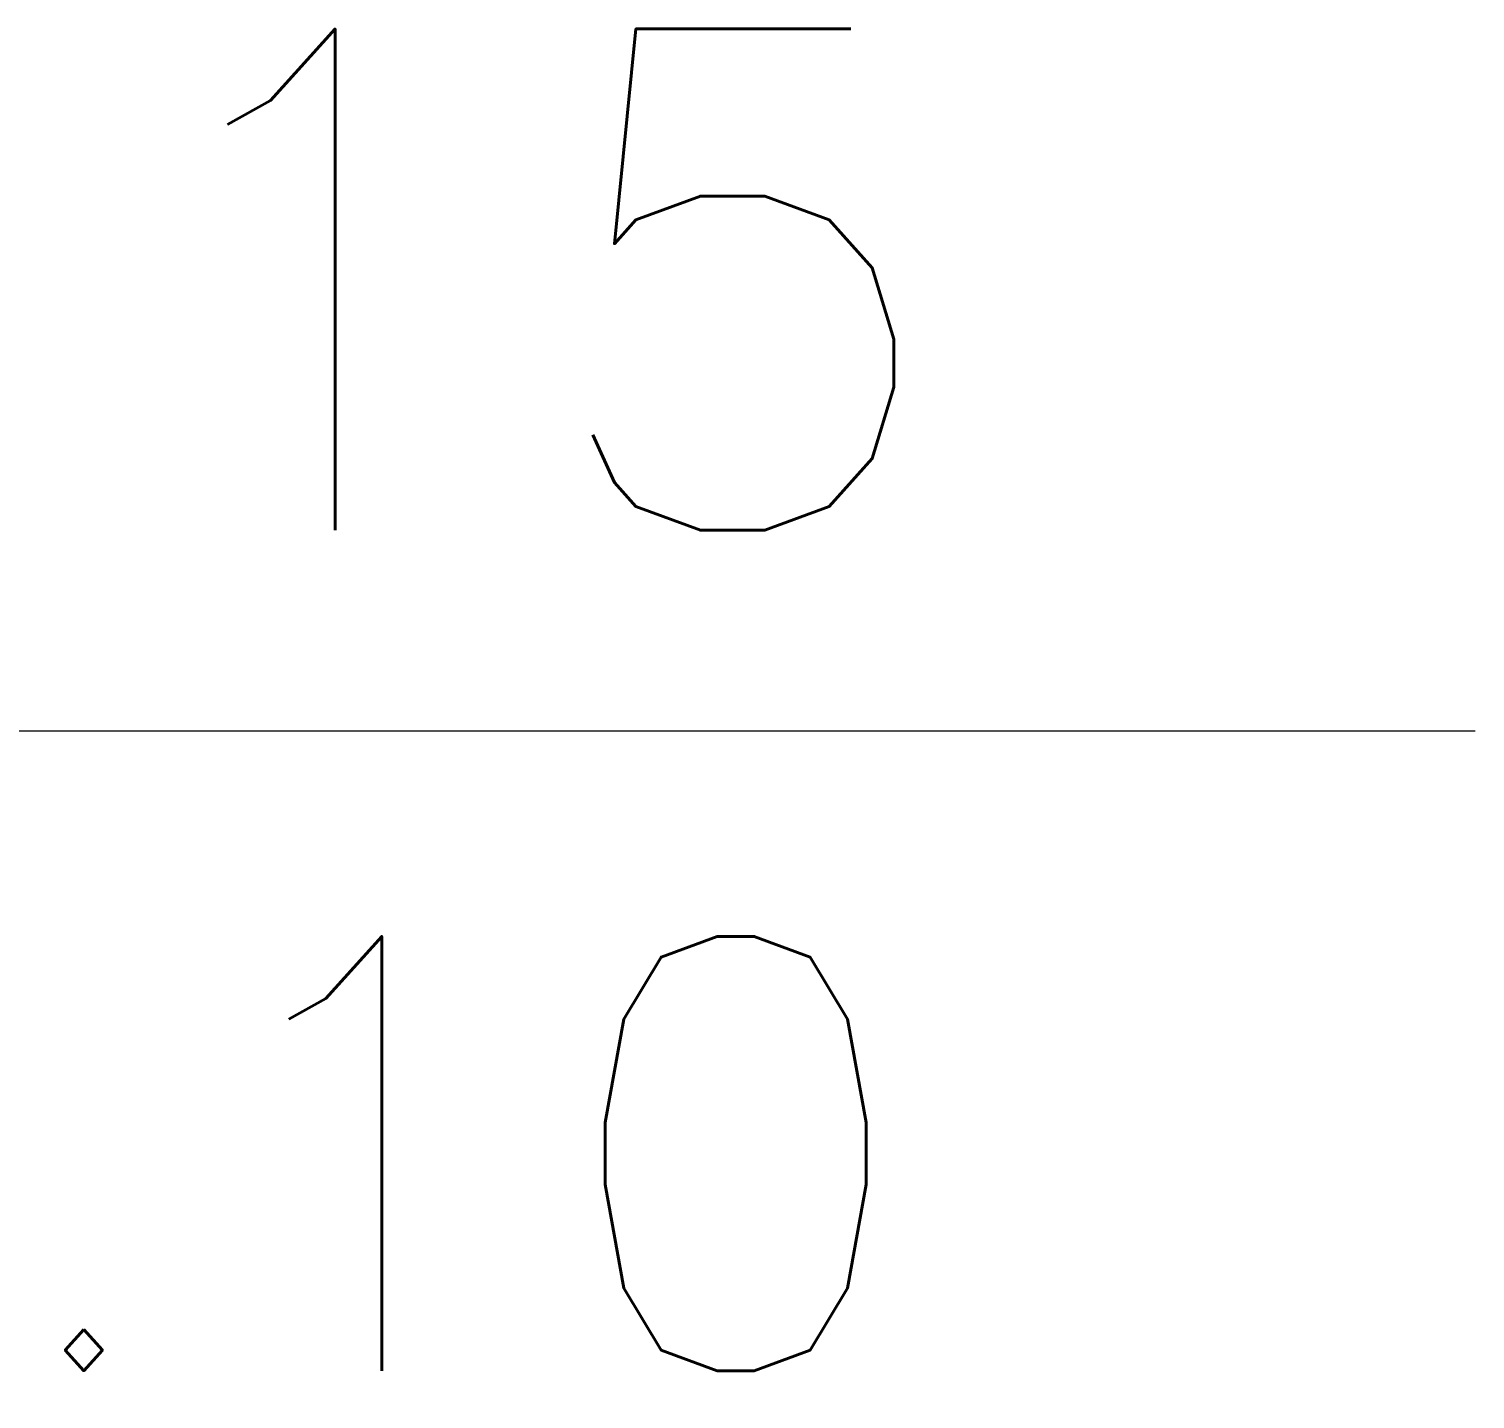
# Model space of a CAD drawing. Header units: metres. Extents: x 349703 to 349913, y 9282546 to 9282694.
# Drawn here: x 349792.7199 to 349792.9795, y 9282654.2813 to 9282654.5273 of the extents above; entities that cross this region are included whole.
import ezdxf
from ezdxf.enums import TextEntityAlignment as Align

# ---------------------------------------------------------------- set-up
doc = ezdxf.new("R2010")
doc.units = ezdxf.units.M
doc.header["$LTSCALE"] = 0.25
doc.layers.add('ARQ-FONDO', color=253, linetype='CONTINUOUS', lineweight=9)
doc.styles.add('TM-DIM', font='romans.shx')

# ---------------------------------------------------------------- blocks, each defined once
blk = doc.blocks.new('*U591')
h = blk.add_hatch(color=251)
h.paths.add_polyline_path([(0.75, -0.17243), (0.75, -0.23243), (0.81, -0.23243, 0.414214)])
h.paths.add_polyline_path([(0.75, -0.23243), (0.69, -0.23243, 0.414214), (0.75, -0.29243)])
at = {"color": 2}
for p, q in [((0.75, -0.13243), (0.75, -0.33243)), ((0.65, -0.23243), (1.65, -0.23243))]:
    blk.add_line(p, q, dxfattribs=at)
blk.add_circle((0.75, -0.23243), 0.06, dxfattribs=at)
at = {"color": 2, "style": 'TM-DIM'}
blk.add_text('COTA', height=0.065, rotation=360, dxfattribs=at).set_placement((1.00883, -0.32819), align=Align.CENTER)
for tag, p, height in [('NIV_P', (0.88812, -0.20243), 0.075), ('VALOR_P', (1.26411, -0.20243), 0.075), ('COTA_P', (1.18839, -0.32819), 0.065)]:
    blk.add_attdef(tag, p, '', height=height, rotation=360, dxfattribs=at)
blk = doc.blocks.new('NOMBRES MODULO MADDRES')
at = {"layer": 'ARQ-FONDO', "xscale": 1.199999999999999, "yscale": 1.199999999999999, "zscale": 1.199999999999999}
blk.add_blockref('*U591', (350155.15353, 9282480.78346, 0), dxfattribs=at).add_auto_attribs({'NIV_P': 'N.P.T.', 'COTA_P': '+261.10', 'VALOR_P': '+0.15'})

msp = doc.modelspace()

# ---------------------------------------------------------------- block references
at = {"layer": 'ARQ-FONDO'}
msp.add_blockref('NOMBRES MODULO MADDRES', (-364.154, 173.89673), dxfattribs=at)

doc.saveas('drawing.dxf')
